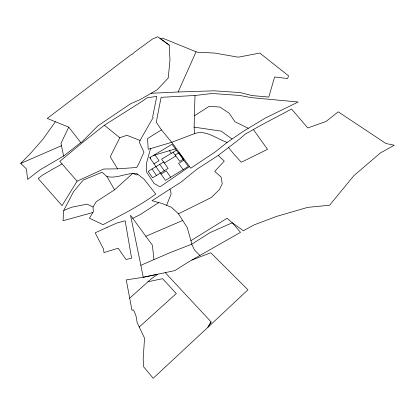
<?xml version="1.0" encoding="UTF-8"?>
<svg xmlns="http://www.w3.org/2000/svg" width="415" height="415" viewBox="0 0 415 415"><rect width="100%" height="100%" fill="white"/><g stroke="black" fill="none" stroke-linecap="round" stroke-linejoin="round"><path stroke-width="0.62" d="M161.44 129.874L147.553 138.553L148.202 149.296L171.711 142.304L194.485 133.64L194.111 127.12L194.998 95.502L211.966 93.489L239.554 95.419L251.262 97.634L298.178 101.997L265.501 117.964L243.589 131.124L227.135 142.423L215.546 151.677L190.755 168.22L171.711 142.304L161.44 129.874L156.253 122.228L161.108 97.328L194.998 95.502M106.873 176.525C117.129 179.078 126.85 172.23 137.023 173.719L143.906 179.088L155.791 194.085C139.336 206.037 121.024 215.281 103.019 224.665L89.433 218.191L93.297 211.842L93.048 207.002L96.254 201.669L114.607 189.805L106.873 176.525L102.064 172.241L83.213 180.074L73.585 191.58L63.754 210.457L63.013 220.739L92.877 212.527M150.463 158.893L150.744 157.083M77.066 181.205L59.807 161.342L81.677 143.237L104.362 125.247L141.25 101.914L147.367 97.681L156.777 96.446L152.658 116.869L153.161 117.528L140.052 140.446L139.471 142.521L143.922 152.222L139.035 163.256L136.753 167.484L117.585 168.848L103.657 169.019L77.066 181.205L62.048 205.638L38.175 178.512L42.989 174.762L62.043 163.92M150.552 148.596L146.339 163.718L146.666 172.246L154.157 183.492L158.929 186.257L160.564 186.46L189.546 166.576M166.602 205.311L171.162 193.862L169.984 189.1L180.997 182.169L196.715 169.362L218.217 155.423L239.465 139.144L245.374 134.081L261.829 124.78L291.574 109.046L307.78 127.945L326.029 121.491L338.235 111.827L385.914 143.491L394.25 145.229L380.41 152.922L353.886 175.659L329.583 205.233L307.733 207.365L276.364 216.474L254.307 224.811L243.403 230.771L232.301 222.788L227.01 218.29L190.936 240.669L191.751 244.196L194.516 250.043L199.916 255.448L240.529 232.333L232.301 222.788L210.083 232.587L191.751 244.196L169.574 252.854L140.856 265.289L143.237 277.267L174.819 270.611L187.756 262.43L199.916 255.448M178.123 91.995L214.161 90.818L240.109 92.566L251.843 95.549L268.79 97.079L274.616 76.983L287.559 78.508L288.617 75.888L259.785 53.058L238.309 57.182L214.643 53.068L197.545 52.223L196.082 51.787L178.123 91.995L151.101 93.271M68.729 127.104L60.974 143.455L63.62 156.035L39.747 170.031L27.629 179.43L26.389 168.879L20.75 163.422L31.602 152.181L43.03 139.118L55.397 121.745L68.729 127.104L80.795 142.62L81.641 142.184L97.883 125.833L130.995 103.517L139.673 99.849L157.15 89.796L168.21 78.061L169.989 60.134L169.237 45.116L157.721 36.727L152.554 38.989L134.787 51.963L131.851 54.583L131.322 54.515L47.253 118.425L55.397 121.745M140.052 140.446L126.871 135.29L119.8 137.733L110.229 156.751L117.585 168.848M165.222 272.634L211.121 321.91L207.874 327.331L153.197 378.273L143.709 366.881L143.175 359.032L144.544 338.152L137.121 322.59L136.426 317.75A31.908 28.661 -51.6 0 0 133.604 310.394L133.267 309.839L131.975 310.316L126.253 279.912L143.237 277.267L157.835 274.19L151.532 278.621L129.698 298.193M211.121 321.91L207.874 327.331L247.947 289.8L210.747 252.73L191.963 260.018M114.607 189.805L132.784 173.335L136.68 175.006L137.64 174.201M139.15 327.108L176.308 293.55L162.597 278.688L147.989 281.759M63.62 156.035L80.795 142.62M158.769 202.577L140.088 214.648L132.764 218.332M194.293 115.852L209.15 106.354L219.966 107.054L229.251 113.29L234.952 121.756L248.336 128.323M169.984 189.1L152.03 200.73L161.871 203.428L171.483 207.261L178.45 213.818L187.269 227.648L190.936 240.669M161.036 174.077L166.244 170.918L170.674 177.205M183.788 160.257L178.626 163.391L183.134 169.611M153.898 163.826L159.054 160.714L155.013 154.977M176.432 150.225L161.617 159.168L168.137 168.366L152.575 177.812L148.155 171.343L163.619 161.995M175.135 155.028L178.958 152.72L183.57 158.997L179.721 161.336L173.102 152.238M164.299 162.96L175.825 155.983M178.45 213.818L211.37 197.483L219.431 189.536L222.233 183.798L221.128 177.096L214.742 171.4L224.271 161.113L218.217 155.423M20.75 163.422L61.472 145.722M140.856 265.289L130.528 215.255L145.826 236.296L182.693 220.474M63.754 210.457L71.645 207.235L87.124 204.123L93.048 207.002M194.485 133.64C206.068 129.428 216.599 138.942 227.135 142.423M153.509 155.423L175.457 148.897M194.111 127.12L221.237 131.15L231.98 138.963M196.082 51.787L162.851 38.258L159.842 38.289L169.237 45.116M104.362 125.247L119.8 137.733M228.572 147.579L233.645 153.846L241.323 162.249L267.509 149.338L253.415 129.594M145.826 236.296L152.404 245.203L153.939 259.458M169.424 150.692L171.322 153.311M159.765 164.324L164.257 170.721M152.03 168.998L156.481 175.446M149.774 157.669L165.435 180.401L188.327 166.446L172.059 144.264L149.774 157.669M107.075 227.327L95.18 232.841L103.6 249.197L103.947 252.569L118.182 248.206L125.994 259.5L131.597 258.203L125.143 220.78L117.051 223L107.075 227.327"/></g></svg>
